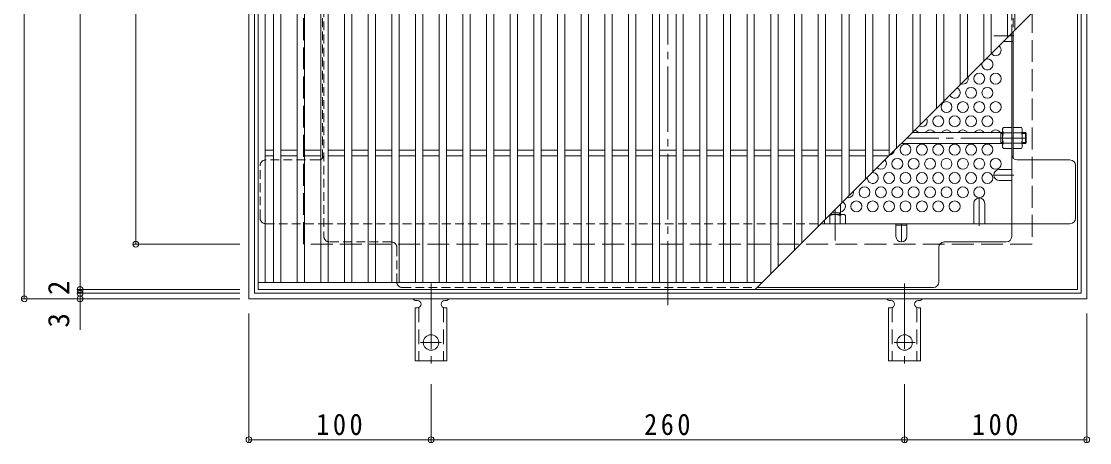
# Model space of a CAD drawing. Units: millimetres at full size, sheet at 1:4. Extents: x -862 to 1015, y -780 to 715.
# Drawn here: x -850 to -263, y 34 to 265 of the extents above; entities that cross this region are included whole.
import ezdxf
from ezdxf.enums import TextEntityAlignment as Align

# ---------------------------------------------------------------- set-up
doc = ezdxf.new("R2010")
doc.units = ezdxf.units.MM
doc.header["$LTSCALE"] = 4
doc.header["$PDMODE"] = 32
doc.header["$PDSIZE"] = 3.2
for name, pattern in [('CHAIN1', [8, 5, -1, 1, -1]), ('CHAIN2', [12, 9, -1, 1, -1]), ('DASHED1', [1.8, 1.2, -0.6]), ('DASHED2', [3, 2, -1]), ('DASHED3', [4, 3, -1])]:
    doc.linetypes.add(name, pattern=pattern)
for name, color, linetype, lineweight in [('A-1_躯体', 2, 'Continuous', 9), ('A-2_仕上', 3, 'Continuous', 9), ('A-4_その他', 7, 'Continuous', 9), ('A-6_寸法', 2, 'Continuous', 9), ('A-7_ハッチ', 2, 'Continuous', 9), ('A-8_記号', 2, 'Continuous', 9), ('A-A_ﾊｯﾁ-ﾜｸ', 3, 'Continuous', 9), ('A-B_ﾊｯﾁ', 2, 'Continuous', 9)]:
    doc.layers.add(name, color=color, linetype=linetype, lineweight=lineweight)
doc.styles.add('ＭＳ ゴシック', font='')
doc.styles.get('ＭＳ ゴシック').set_extended_font_data('MS Gothic')

msp = doc.modelspace()

# ---------------------------------------------------------------- linework, layer by layer
at = {"layer": 'A-1_躯体'}
for p, q in [((-724.713, 113.162), (-724.713, 573.162)), ((-721.713, 116.162), (-721.713, 570.162)), ((-267.713, 570.162), (-267.713, 116.162)), ((-264.713, 573.162), (-264.713, 113.162)), ((-264.713, 113.162), (-724.713, 113.162)), ((-267.713, 116.162), (-721.713, 116.162))]:
    msp.add_line(p, q, dxfattribs=at)
at = {"layer": 'A-1_躯体', "linetype": 'DASHED3'}
for p, q in [((-694.713, 143.162), (-694.713, 543.162)), ((-294.713, 543.162), (-294.713, 143.162)), ((-294.713, 143.162), (-694.713, 143.162))]:
    msp.add_line(p, q, dxfattribs=at)
at = {"layer": 'A-2_仕上'}
for p, q in [((-719.713, 118.162), (-719.713, 568.162)), ((-715.713, 122.162), (-715.713, 564.162)), ((-711.213, 122.162), (-711.213, 564.162)), ((-707.213, 122.162), (-707.213, 564.162)), ((-698.213, 122.162), (-698.213, 564.162)), ((-694.213, 122.162), (-694.213, 564.162)), ((-685.213, 122.162), (-685.213, 564.162)), ((-681.213, 122.162), (-681.213, 564.162)), ((-672.213, 122.162), (-672.213, 564.162)), ((-668.213, 122.162), (-668.213, 564.162)), ((-659.213, 122.162), (-659.213, 564.162)), ((-655.213, 122.162), (-655.213, 564.162)), ((-646.213, 122.162), (-646.213, 564.162)), ((-642.213, 122.162), (-642.213, 564.162)), ((-633.213, 122.162), (-633.213, 564.162)), ((-629.213, 122.162), (-629.213, 564.162)), ((-620.213, 122.162), (-620.213, 564.162)), ((-616.213, 122.162), (-616.213, 564.162)), ((-607.213, 122.162), (-607.213, 564.162)), ((-603.213, 122.162), (-603.213, 564.162)), ((-594.213, 122.162), (-594.213, 564.162)), ((-590.213, 122.162), (-590.213, 564.162)), ((-581.213, 122.162), (-581.213, 564.162)), ((-577.213, 122.162), (-577.213, 564.162)), ((-568.213, 122.162), (-568.213, 564.162)), ((-564.213, 122.162), (-564.213, 564.162)), ((-555.213, 122.162), (-555.213, 564.162)), ((-551.213, 122.162), (-551.213, 564.162)), ((-542.213, 122.162), (-542.213, 564.162)), ((-538.213, 122.162), (-538.213, 564.162)), ((-529.213, 122.162), (-529.213, 564.162)), ((-525.213, 122.162), (-525.213, 564.162)), ((-516.213, 122.162), (-516.213, 564.162)), ((-512.213, 122.162), (-512.213, 564.162)), ((-503.213, 564.162), (-503.213, 122.162)), ((-499.213, 564.162), (-499.213, 122.162)), ((-490.213, 564.162), (-490.213, 122.162)), ((-486.213, 564.162), (-486.213, 122.162)), ((-477.213, 564.162), (-477.213, 122.162)), ((-473.213, 564.162), (-473.213, 122.162)), ((-464.213, 564.162), (-464.213, 122.162)), ((-460.213, 564.162), (-460.213, 122.162)), ((-451.213, 564.162), (-451.213, 122.162)), ((-447.213, 564.162), (-447.213, 122.162)), ((-438.213, 564.162), (-438.213, 126.662)), ((-434.213, 564.162), (-434.213, 130.662)), ((-425.213, 564.162), (-425.213, 139.662)), ((-421.213, 564.162), (-421.213, 143.662)), ((-412.213, 564.162), (-412.213, 152.662)), ((-408.213, 564.162), (-408.213, 156.662)), ((-399.213, 564.162), (-399.213, 165.662)), ((-395.213, 564.162), (-395.213, 169.662)), ((-386.213, 564.162), (-386.213, 178.662)), ((-382.213, 564.162), (-382.213, 182.662)), ((-373.213, 564.162), (-373.213, 191.662)), ((-369.213, 564.162), (-369.213, 195.662)), ((-360.213, 564.162), (-360.213, 204.662)), ((-356.213, 564.162), (-356.213, 208.662)), ((-347.213, 564.162), (-347.213, 217.662)), ((-343.213, 564.162), (-343.213, 221.662)), ((-334.213, 564.162), (-334.213, 230.662)), ((-330.214, 564.162), (-330.214, 234.662)), ((-321.213, 564.162), (-321.213, 243.662)), ((-317.213, 564.162), (-317.213, 247.662)), ((-308.213, 564.162), (-308.213, 256.662)), ((-304.213, 564.162), (-304.213, 260.662)), ((-269.713, 568.162), (-269.713, 118.162)), ((-446.713, 118.162), (-269.713, 295.162)), ((-715.713, 194.662), (-711.213, 194.662)), ((-707.213, 194.662), (-698.213, 194.662)), ((-694.213, 194.662), (-685.213, 194.662)), ((-681.214, 194.662), (-672.213, 194.662)), ((-668.213, 194.662), (-659.213, 194.662)), ((-655.213, 194.662), (-646.213, 194.662)), ((-642.213, 194.662), (-633.213, 194.662)), ((-629.214, 194.662), (-620.213, 194.662)), ((-616.213, 194.662), (-607.213, 194.662)), ((-603.213, 194.662), (-594.213, 194.662)), ((-590.213, 194.662), (-581.213, 194.662)), ((-577.213, 194.662), (-568.213, 194.662)), ((-564.214, 194.662), (-555.213, 194.662)), ((-551.213, 194.662), (-542.213, 194.662)), ((-538.213, 194.662), (-529.213, 194.662)), ((-525.213, 194.662), (-516.213, 194.662)), ((-512.214, 194.662), (-503.213, 194.662)), ((-499.213, 194.662), (-490.213, 194.662)), ((-486.213, 194.662), (-477.213, 194.662)), ((-473.213, 194.662), (-464.213, 194.662)), ((-460.213, 194.662), (-451.213, 194.662)), ((-447.214, 194.662), (-438.213, 194.662)), ((-434.213, 194.662), (-425.213, 194.662)), ((-421.213, 194.662), (-412.213, 194.662)), ((-408.213, 194.662), (-399.213, 194.662)), ((-395.213, 194.662), (-386.213, 194.662)), ((-382.213, 194.662), (-373.213, 194.662)), ((-715.713, 191.662), (-711.213, 191.662)), ((-707.213, 191.662), (-698.213, 191.662)), ((-694.213, 191.662), (-685.213, 191.662)), ((-681.214, 191.662), (-672.213, 191.662)), ((-668.213, 191.662), (-659.213, 191.662)), ((-655.213, 191.662), (-646.213, 191.662)), ((-642.213, 191.662), (-633.213, 191.662)), ((-629.214, 191.662), (-620.213, 191.662)), ((-616.213, 191.662), (-607.213, 191.662)), ((-603.213, 191.662), (-594.213, 191.662)), ((-590.213, 191.662), (-581.213, 191.662)), ((-577.213, 191.662), (-568.213, 191.662)), ((-564.214, 191.662), (-555.213, 191.662)), ((-551.213, 191.662), (-542.213, 191.662)), ((-538.213, 191.662), (-529.213, 191.662)), ((-525.213, 191.662), (-516.213, 191.662)), ((-512.214, 191.662), (-503.213, 191.662)), ((-499.213, 191.662), (-490.213, 191.662)), ((-486.213, 191.662), (-477.213, 191.662)), ((-473.213, 191.662), (-464.213, 191.662)), ((-460.213, 191.662), (-451.213, 191.662)), ((-447.214, 191.662), (-438.213, 191.662)), ((-434.213, 191.662), (-425.213, 191.662)), ((-421.213, 191.662), (-412.213, 191.662)), ((-408.213, 191.662), (-399.214, 191.662)), ((-395.213, 191.662), (-386.213, 191.662)), ((-382.213, 191.662), (-373.213, 191.662)), ((-719.713, 122.162), (-442.713, 122.162)), ((-269.713, 118.162), (-719.713, 118.162))]:
    msp.add_line(p, q, dxfattribs=at)
at = {"layer": 'A-4_その他'}
for p, q in [((-848.054, 573.162), (-848.054, 113.162)), ((-817.449, 568.162), (-817.449, 118.162)), ((-786.844, 543.162), (-786.844, 143.162)), ((-788.044, 143.162), (-729.713, 143.162)), ((-818.649, 118.162), (-729.713, 118.162)), ((-817.449, 118.162), (-817.449, 116.162)), ((-849.254, 113.162), (-729.713, 113.162)), ((-818.649, 116.162), (-729.713, 116.162)), ((-817.449, 116.162), (-817.449, 96.154)), ((-724.713, 34.585), (-724.713, 105.162)), ((-264.713, 34.585), (-264.713, 105.162)), ((-624.713, 34.585), (-624.713, 66.23)), ((-364.713, 34.585), (-364.713, 66.23)), ((-724.713, 35.785), (-624.713, 35.785)), ((-624.713, 35.785), (-364.713, 35.785)), ((-364.713, 35.785), (-264.713, 35.785))]:
    msp.add_line(p, q, dxfattribs=at)
for p in [(-786.844, 143.162), (-817.449, 118.162), (-817.449, 116.162), (-848.054, 113.162), (-817.449, 113.162), (-724.713, 35.785), (-624.713, 35.785), (-364.713, 35.785), (-264.713, 35.785)]:
    msp.add_point(p, dxfattribs=at)
at = {"layer": 'A-6_寸法'}
for centre in [(-323.713, 234), (-314.713, 234), (-328.213, 226.205), (-319.213, 226.205), (-341.713, 218.411), (-332.713, 218.411), (-323.713, 218.411), (-314.713, 218.411), (-346.213, 210.617), (-337.213, 210.617), (-328.213, 210.617), (-319.213, 210.617), (-364.213, 195.029), (-355.213, 195.029), (-346.213, 195.029), (-337.213, 195.029), (-328.213, 195.029), (-319.213, 195.029), (-368.713, 187.234), (-359.713, 187.234), (-350.713, 187.234), (-341.713, 187.234), (-332.713, 187.234), (-323.713, 187.234), (-314.713, 187.234), (-373.213, 179.44), (-364.213, 179.44), (-355.213, 179.44), (-346.213, 179.44), (-337.213, 179.44), (-328.213, 179.44), (-319.213, 179.44), (-386.713, 171.646), (-377.713, 171.646), (-368.713, 171.646), (-359.713, 171.646), (-350.713, 171.646), (-341.713, 171.646), (-332.713, 171.646), (-323.713, 171.646), (-391.213, 163.852), (-382.213, 163.852), (-373.213, 163.852), (-364.213, 163.852), (-355.213, 163.852), (-346.213, 163.852), (-337.213, 163.852)]:
    msp.add_circle(centre, 3, dxfattribs=at)
for centre, start, end in [((-314.713, 249.588), 217.22253, 52.77747), ((-319.213, 241.794), 159.24706, 110.75294), ((-332.713, 234), 250.66319, 19.33681), ((-337.213, 226.205), 204.91724, 65.08276), ((-355.213, 210.617), 238.00459, 31.99541), ((-359.713, 202.823), 29.83741, 78.46504), ((-350.713, 202.823), 29.83741, 150.16259), ((-341.713, 202.823), 29.83741, 150.16259), ((-332.713, 202.823), 29.83741, 150.16259), ((-323.713, 202.823), 29.83741, 150.16259), ((-314.713, 202.823), 29.83741, 150.16259), ((-373.213, 195.029), 277.5077, 352.4923), ((-377.713, 187.234), 225.97281, 44.02719), ((-382.213, 179.44), 175.5817, 94.4183), ((-395.713, 171.646), 260.83013, 9.16987), ((-400.213, 163.852), 275.73917, 56.01542)]:
    msp.add_arc(centre, 3, start, end, dxfattribs=at)
at = {"layer": 'A-7_ハッチ', "linetype": 'CHAIN2'}
msp.add_line((-494.713, 576.759), (-494.713, 109.565), dxfattribs=at)
at = {"layer": 'A-7_ハッチ', "linetype": 'DASHED1'}
for p, q in [((-683.513, 538.966), (-683.513, 147.359)), ((-305.913, 258.962), (-305.913, 538.966)), ((-684.313, 190.32), (-684.313, 324.701)), ((-305.113, 190.32), (-305.113, 324.701)), ((-305.913, 254.426), (-305.113, 254.426)), ((-686.513, 189.36), (-715.517, 189.36)), ((-718.517, 157.359), (-718.517, 186.36)), ((-715.517, 154.359), (-683.513, 154.359)), ((-683.513, 154.359), (-410.517, 154.359)), ((-646.512, 144.359), (-680.513, 144.359)), ((-643.512, 141.359), (-643.512, 122.359)), ((-640.512, 119.359), (-445.517, 119.359))]:
    msp.add_line(p, q, dxfattribs=at)
at = {"layer": 'A-7_ハッチ'}
for p, q in [((-305.913, 147.359), (-305.913, 258.962)), ((-305.113, 190.32), (-305.113, 259.762)), ((-273.91, 189.36), (-302.913, 189.36)), ((-270.91, 157.359), (-270.91, 186.36)), ((-410.517, 154.359), (-273.91, 154.359)), ((-369.463, 153.559), (-363.463, 153.559)), ((-345.914, 122.359), (-345.914, 141.359)), ((-342.914, 144.359), (-308.913, 144.359)), ((-445.517, 119.359), (-348.914, 119.359))]:
    msp.add_line(p, q, dxfattribs=at)
at = {"layer": 'A-7_ハッチ', "linetype": 'DASHED1'}
for centre, start, end in [((-715.517, 186.36), 90, 180), ((-686.513, 192.36), 270, 0), ((-715.517, 157.359), 180, 270), ((-680.513, 147.359), 180, 270), ((-646.512, 141.359), 0, 90), ((-640.512, 122.359), 180, 270)]:
    msp.add_arc(centre, 3, start, end, dxfattribs=at)
at = {"layer": 'A-7_ハッチ'}
for centre, start, end in [((-302.913, 192.36), 180, 270), ((-273.91, 186.36), 0, 90), ((-273.91, 157.359), 270, 0), ((-308.913, 147.359), 270, 0), ((-342.914, 141.359), 90, 180), ((-348.914, 122.359), 270, 0)]:
    msp.add_arc(centre, 3, start, end, dxfattribs=at)
at = {"layer": 'A-8_記号', "linetype": 'CHAIN1'}
for p, q in [((-304.713, 257.426), (-315.713, 257.426)), ((-304.713, 181.101), (-315.713, 181.101)), ((-323.713, 153.159), (-323.713, 168.509)), ((-366.463, 154.359), (-366.463, 144.359))]:
    msp.add_line(p, q, dxfattribs=at)
at = {"layer": 'A-8_記号'}
for p, q in [((-310.45, 254.426), (-305.913, 254.426)), ((-312.713, 184.101), (-305.913, 184.101)), ((-312.713, 178.101), (-305.913, 178.101)), ((-326.713, 165.509), (-326.713, 154.359)), ((-320.713, 165.509), (-320.713, 154.359)), ((-369.463, 147.359), (-369.463, 154.359)), ((-363.463, 147.359), (-363.463, 154.359))]:
    msp.add_line(p, q, dxfattribs=at)
for centre, start, end in [((-312.713, 181.101), 90, 270), ((-323.713, 165.509), 0, 180), ((-366.463, 147.359), 180, 0)]:
    msp.add_arc(centre, 3, start, end, dxfattribs=at)
at = {"layer": 'A-A_ﾊｯﾁ-ﾜｸ', "color": 7, "linetype": 'CHAIN2'}
for p, q in [((-624.713, 121.63), (-624.713, 74.23)), ((-364.713, 121.63), (-364.713, 74.23)), ((-630.489, 89.162), (-618.937, 89.162)), ((-370.489, 89.162), (-358.937, 89.162))]:
    msp.add_line(p, q, dxfattribs=at)
at = {"layer": 'A-A_ﾊｯﾁ-ﾜｸ'}
for p, q in [((-632.713, 112.162), (-632.213, 112.162)), ((-617.218, 112.162), (-616.704, 112.162)), ((-372.713, 112.162), (-372.213, 112.162)), ((-357.218, 112.162), (-356.704, 112.162)), ((-633.463, 108.162), (-633.463, 79.162)), ((-633.463, 108.162), (-632.213, 108.162)), ((-615.963, 108.162), (-617.213, 108.162)), ((-615.963, 108.162), (-615.963, 79.162)), ((-373.463, 108.162), (-373.463, 79.162)), ((-373.463, 108.162), (-372.213, 108.162)), ((-355.963, 108.162), (-357.213, 108.162)), ((-355.963, 108.162), (-355.963, 79.162)), ((-615.963, 79.162), (-633.463, 79.162)), ((-355.963, 79.162), (-373.463, 79.162))]:
    msp.add_line(p, q, dxfattribs=at)
at = {"layer": 'A-A_ﾊｯﾁ-ﾜｸ', "linetype": 'DASHED2'}
for p, q in [((-631.463, 108.308), (-631.463, 79.162)), ((-617.963, 108.308), (-617.963, 79.162)), ((-371.463, 108.308), (-371.463, 79.162)), ((-357.963, 108.308), (-357.963, 79.162))]:
    msp.add_line(p, q, dxfattribs=at)
at = {"layer": 'A-A_ﾊｯﾁ-ﾜｸ'}
for centre in [(-624.713, 89.162), (-364.713, 89.162)]:
    msp.add_circle(centre, 4.25, dxfattribs=at)
for centre, start, end in [((-632.713, 114.162), 209.99951, 269.72403), ((-632.213, 110.162), 270, 90), ((-617.213, 110.162), 90.13329, 270), ((-616.713, 114.162), 270.24162, 330.00072), ((-372.713, 114.162), 209.99951, 269.72403), ((-372.213, 110.162), 270, 90), ((-357.213, 110.162), 90.13329, 270), ((-356.713, 114.162), 270.24162, 330.00072)]:
    msp.add_arc(centre, 2, start, end, dxfattribs=at)
at = {"layer": 'A-B_ﾊｯﾁ'}
for p, q in [((-310.913, 206.359), (-310.48, 207.109)), ((-310.913, 196.359), (-310.913, 206.359)), ((-305.913, 207.109), (-310.48, 207.109)), ((-305.913, 195.609), (-305.913, 207.109)), ((-305.113, 195.609), (-305.113, 207.109)), ((-305.113, 207.109), (-300.546, 207.109)), ((-300.113, 206.359), (-300.546, 207.109)), ((-300.113, 196.359), (-300.113, 206.359)), ((-310.48, 204.222), (-305.913, 204.222)), ((-300.546, 204.222), (-305.113, 204.222)), ((-310.913, 196.359), (-310.48, 195.609)), ((-310.48, 198.495), (-305.913, 198.495)), ((-305.913, 195.609), (-310.48, 195.609)), ((-300.546, 198.495), (-305.113, 198.495)), ((-305.113, 195.609), (-300.546, 195.609)), ((-300.113, 196.359), (-300.546, 195.609)), ((-405.776, 158.926), (-405.776, 154.359)), ((-405.517, 159.359), (-397.913, 159.359)), ((-400.05, 158.926), (-400.05, 154.359)), ((-397.913, 159.359), (-397.163, 158.926)), ((-397.163, 154.359), (-397.163, 158.926)), ((-408.663, 154.359), (-408.663, 156.212))]:
    msp.add_line(p, q, dxfattribs=at)
at = {"layer": 'A-B_ﾊｯﾁ', "color": 3, "linetype": 'CHAIN2'}
for p, q in [((-297.913, 201.359), (-363.517, 201.359)), ((-402.913, 161.962), (-402.913, 145.126))]:
    msp.add_line(p, q, dxfattribs=at)
at = {"layer": 'A-B_ﾊｯﾁ', "color": 3}
for p, q in [((-310.913, 204.359), (-360.517, 204.359)), ((-311.913, 198.359), (-311.913, 204.359)), ((-311.913, 203.859), (-310.913, 203.859)), ((-298.413, 204.359), (-300.113, 204.359)), ((-300.113, 203.859), (-297.913, 203.859)), ((-298.413, 198.359), (-298.413, 204.359)), ((-298.413, 204.359), (-297.913, 203.859)), ((-297.913, 198.859), (-297.913, 203.859)), ((-310.913, 198.359), (-366.517, 198.359)), ((-311.913, 198.859), (-310.913, 198.859)), ((-300.113, 198.859), (-297.913, 198.859)), ((-298.413, 198.359), (-300.113, 198.359)), ((-298.413, 198.359), (-297.913, 198.859)), ((-399.913, 164.962), (-399.913, 159.359)), ((-405.413, 159.462), (-405.413, 159.359)), ((-404.517, 160.359), (-399.913, 160.359)), ((-400.413, 160.359), (-400.413, 159.359))]:
    msp.add_line(p, q, dxfattribs=at)
at = {"layer": 'A-B_ﾊｯﾁ'}
for centre, radius, start, end in [((-307.631, 205.464), 3.29, 149.99998, 176.07924), ((-308.178, 205.699), 2.735, 180.2103, 212.68507), ((-303.395, 205.464), 3.29, 3.92076, 30.00002), ((-302.848, 205.699), 2.735, 327.31493, 359.7897), ((-301.23, 201.359), 9.683, 162.79973, 197.20026), ((-309.796, 201.359), 9.683, 342.79974, 17.20027), ((-308.178, 197.018), 2.735, 147.31491, 179.78969), ((-307.631, 197.253), 3.29, 183.92075, 210), ((-302.848, 197.018), 2.735, 0.21031, 32.68509), ((-303.395, 197.253), 3.29, 330, 356.07925), ((-407.253, 156.624), 2.735, 57.31491, 59.95843), ((-402.913, 149.676), 9.683, 72.79973, 107.20026), ((-398.573, 156.624), 2.735, 90.2103, 122.68507), ((-398.808, 156.077), 3.29, 59.99998, 86.07924)]:
    msp.add_arc(centre, radius, start, end, dxfattribs=at)

# ---------------------------------------------------------------- texts
at = {"layer": 'A-4_その他', "color": 2, "style": 'ＭＳ ゴシック'}
for s, p in [('2', (-819.849, 115.202)), ('3', (-819.849, 97.347))]:
    msp.add_text(s, height=11.73, rotation=90, dxfattribs=at).set_placement(p, align=Align.BOTTOM_LEFT)
at = {"layer": 'A-4_その他', "color": 2, "char_height": 11.73, "attachment_point": 7, "style": 'ＭＳ ゴシック'}
for s, insert in [('\\T1.27;\\W0.9;100', (-687.713, 38.185)), ('\\T1.27;\\W0.9;260', (-507.713, 38.185)), ('\\T1.27;\\W0.9;100', (-327.713, 38.185))]:
    msp.add_mtext(s, dxfattribs=dict(at, insert=insert))

doc.saveas('drawing.dxf')
